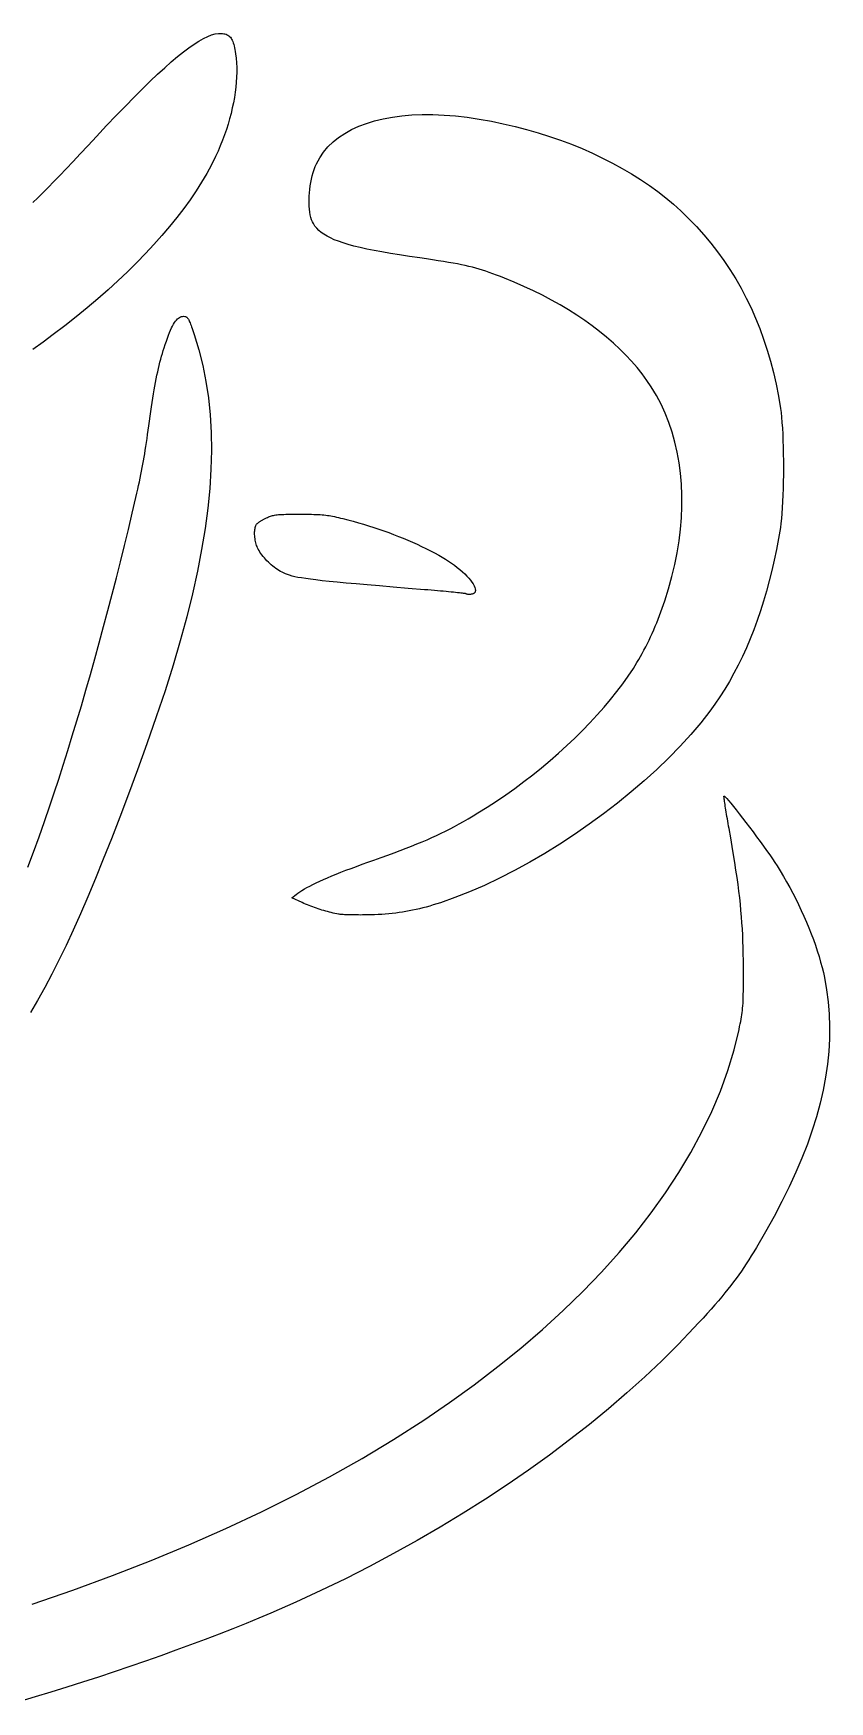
# Model space of a CAD drawing. Header units: metres. Extents: x -106 to 107, y -104 to 107.
# Drawn here: x 27.1 to 52.6, y -68.4 to -15.1 of the extents above; entities that cross this region are included whole.
import ezdxf

# ---------------------------------------------------------------- set-up
doc = ezdxf.new("R2010")
doc.units = ezdxf.units.M

msp = doc.modelspace()

# ---------------------------------------------------------------- linework, layer by layer
for p, q in [((32.1024, -15.5483), (32.2678, -15.4324)), ((32.2678, -15.4324), (32.4223, -15.3337)), ((32.4223, -15.3337), (32.5661, -15.252)), ((32.5661, -15.252), (32.6997, -15.1871)), ((32.6997, -15.1871), (32.8234, -15.1385)), ((32.8234, -15.1385), (32.9375, -15.1061)), ((32.9375, -15.1061), (33.0423, -15.0896)), ((33.0423, -15.0896), (33.1381, -15.0887)), ((33.1381, -15.0887), (33.179, -15.0928)), ((33.179, -15.0928), (33.2174, -15.0991)), ((33.2174, -15.0991), (33.2534, -15.1076)), ((33.2534, -15.1076), (33.2871, -15.1186)), ((33.2871, -15.1186), (33.3185, -15.1321)), ((33.3185, -15.1321), (33.3478, -15.1483)), ((33.3478, -15.1483), (33.3751, -15.1674)), ((33.3751, -15.1674), (33.4005, -15.1894)), ((33.4005, -15.1894), (33.4241, -15.2147)), ((33.4241, -15.2147), (33.4459, -15.2432)), ((33.4459, -15.2432), (33.4662, -15.2752)), ((33.4662, -15.2752), (33.485, -15.3108)), ((33.485, -15.3108), (33.5024, -15.3501)), ((33.5024, -15.3501), (33.5185, -15.3934)), ((33.5185, -15.3934), (33.5334, -15.4406)), ((33.5334, -15.4406), (33.5472, -15.4921)), ((31.5375, -16.0022), (31.7376, -15.8329)), ((31.7376, -15.8329), (31.9258, -15.6817)), ((31.9258, -15.6817), (32.1024, -15.5483)), ((33.5472, -15.4921), (33.56, -15.5479)), ((33.56, -15.5479), (33.572, -15.6082)), ((33.572, -15.6082), (33.5832, -15.6732)), ((33.5832, -15.6732), (33.5937, -15.7429)), ((33.5937, -15.7429), (33.6106, -15.8839)), ((33.6106, -15.8839), (33.622, -16.0289)), ((30.8623, -16.6211), (31.1002, -16.396)), ((31.1002, -16.396), (31.3251, -16.1898)), ((31.3251, -16.1898), (31.5375, -16.0022)), ((33.6238, -16.4864), (33.6139, -16.6452)), ((33.622, -16.0289), (33.628, -16.1779)), ((33.6286, -16.3305), (33.6238, -16.4864)), ((33.628, -16.1779), (33.6286, -16.3305)), ((30.3466, -17.129), (30.6113, -16.8653)), ((30.6113, -16.8653), (30.8623, -16.6211)), ((33.5783, -16.9708), (33.5529, -17.1369)), ((33.5986, -16.8068), (33.5783, -16.9708)), ((33.6139, -16.6452), (33.5986, -16.8068)), ((29.7754, -17.7157), (30.0681, -17.4124)), ((30.0681, -17.4124), (30.3466, -17.129)), ((33.4869, -17.4745), (33.4465, -17.6453)), ((33.5224, -17.3049), (33.4869, -17.4745)), ((33.5529, -17.1369), (33.5224, -17.3049)), ((29.1459, -18.3833), (29.4681, -18.0393)), ((29.4681, -18.0393), (29.7754, -17.7157)), ((33.3512, -17.9896), (33.2964, -18.1624)), ((33.4013, -17.8171), (33.3512, -17.9896)), ((33.4465, -17.6453), (33.4013, -17.8171)), ((37.2964, -18.1667), (37.5272, -18.0603)), ((37.5272, -18.0603), (37.7739, -17.9668)), ((37.7739, -17.9668), (38.0361, -17.8862)), ((38.0361, -17.8862), (38.3132, -17.8189)), ((38.3132, -17.8189), (38.6046, -17.7648)), ((38.6046, -17.7648), (38.9098, -17.7242)), ((38.9098, -17.7242), (39.2282, -17.6972)), ((39.2282, -17.6972), (39.5591, -17.6841)), ((39.5591, -17.6841), (39.9021, -17.6848)), ((39.9021, -17.6848), (40.2566, -17.6997)), ((40.2566, -17.6997), (40.6219, -17.7288)), ((40.6219, -17.7288), (40.9976, -17.7723)), ((40.9976, -17.7723), (41.3831, -17.8304)), ((41.3831, -17.8304), (41.7678, -17.8999)), ((41.7678, -17.8999), (42.1485, -17.9787)), ((42.1485, -17.9787), (42.5248, -18.0667)), ((42.5248, -18.0667), (42.8962, -18.1635)), ((28.8777, -18.6712), (29.1459, -18.3833)), ((33.1728, -18.5082), (33.104, -18.6806)), ((33.2369, -18.3354), (33.1728, -18.5082)), ((33.2964, -18.1624), (33.2369, -18.3354)), ((36.5452, -18.7175), (36.7061, -18.5613)), ((36.7061, -18.5613), (36.8853, -18.4174)), ((36.8853, -18.4174), (37.0823, -18.2858)), ((37.0823, -18.2858), (37.2964, -18.1667)), ((42.8962, -18.1635), (43.2623, -18.2691)), ((43.2623, -18.2691), (43.6227, -18.3832)), ((43.6227, -18.3832), (43.977, -18.5056)), ((43.977, -18.5056), (44.3247, -18.6362)), ((44.3247, -18.6362), (44.6655, -18.7747)), ((28.1776, -19.4158), (28.395, -19.186)), ((28.395, -19.186), (28.6279, -18.9383)), ((28.6279, -18.9383), (28.8777, -18.6712)), ((32.953, -19.0226), (32.8187, -19.2939)), ((33.0308, -18.8521), (32.953, -19.0226)), ((33.104, -18.6806), (33.0308, -18.8521)), ((36.178, -19.2579), (36.2805, -19.066)), ((36.2805, -19.066), (36.4031, -18.8858)), ((36.4031, -18.8858), (36.5452, -18.7175)), ((44.6655, -18.7747), (44.9987, -18.9209)), ((44.9987, -18.9209), (45.3242, -19.0747)), ((45.3242, -19.0747), (45.6413, -19.2359)), ((27.7833, -19.8273), (27.9742, -19.6291)), ((27.9742, -19.6291), (28.1776, -19.4158)), ((32.6698, -19.5682), (32.5066, -19.8452)), ((32.8187, -19.2939), (32.6698, -19.5682)), ((36.0184, -19.7485), (36.0435, -19.6429)), ((36.0435, -19.6429), (36.0721, -19.5402)), ((36.0721, -19.5402), (36.104, -19.4413)), ((36.104, -19.4413), (36.1393, -19.347)), ((36.1393, -19.347), (36.178, -19.2579)), ((45.6413, -19.2359), (45.9498, -19.4042)), ((45.9498, -19.4042), (46.2491, -19.5794)), ((46.2491, -19.5794), (46.5388, -19.7615)), ((27.2706, -20.3461), (27.433, -20.1843)), ((27.433, -20.1843), (27.6034, -20.0119)), ((27.6034, -20.0119), (27.7833, -19.8273)), ((32.3293, -20.1246), (32.1381, -20.4062)), ((32.5066, -19.8452), (32.3293, -20.1246)), ((35.9454, -20.2948), (35.9529, -20.1857)), ((35.9529, -20.1857), (35.9639, -20.0757)), ((35.9639, -20.0757), (35.9785, -19.9657)), ((35.9785, -19.9657), (35.9967, -19.8564)), ((35.9967, -19.8564), (36.0184, -19.7485)), ((46.5388, -19.7615), (46.8186, -19.9501)), ((46.8186, -19.9501), (47.0879, -20.1451)), ((47.0879, -20.1451), (47.3464, -20.3462)), ((27.1147, -20.4985), (27.2706, -20.3461)), ((31.9333, -20.6898), (31.715, -20.9751)), ((32.1381, -20.4062), (31.9333, -20.6898)), ((35.9416, -20.5075), (35.9417, -20.4023)), ((35.9453, -20.6096), (35.9416, -20.5075)), ((35.9417, -20.4023), (35.9454, -20.2948)), ((35.9528, -20.7077), (35.9453, -20.6096)), ((35.9641, -20.8012), (35.9528, -20.7077)), ((47.3464, -20.3462), (47.5936, -20.5534)), ((47.5936, -20.5534), (47.8291, -20.7664)), ((47.8291, -20.7664), (48.0837, -21.0138)), ((31.4836, -21.2617), (31.2392, -21.5496)), ((31.715, -20.9751), (31.4836, -21.2617)), ((35.9792, -20.8893), (35.9641, -20.8012)), ((35.9983, -20.9713), (35.9792, -20.8893)), ((36.0212, -21.0462), (35.9983, -20.9713)), ((36.0482, -21.1135), (36.0212, -21.0462)), ((36.0792, -21.1722), (36.0482, -21.1135)), ((36.1296, -21.2473), (36.0792, -21.1722)), ((36.1879, -21.3186), (36.1296, -21.2473)), ((36.2548, -21.3865), (36.1879, -21.3186)), ((48.0837, -21.0138), (48.3279, -21.2679)), ((48.3279, -21.2679), (48.5618, -21.5288)), ((30.9822, -21.8384), (30.7126, -22.1278)), ((31.2392, -21.5496), (30.9822, -21.8384)), ((36.3311, -21.4513), (36.2548, -21.3865)), ((36.4177, -21.5132), (36.3311, -21.4513)), ((36.5152, -21.5725), (36.4177, -21.5132)), ((36.6246, -21.6294), (36.5152, -21.5725)), ((36.7466, -21.6842), (36.6246, -21.6294)), ((36.8819, -21.7371), (36.7466, -21.6842)), ((37.0315, -21.7884), (36.8819, -21.7371)), ((37.196, -21.8383), (37.0315, -21.7884)), ((37.3764, -21.8871), (37.196, -21.8383)), ((48.5618, -21.5288), (48.7855, -21.7964)), ((48.7855, -21.7964), (48.999, -22.0709)), ((30.7126, -22.1278), (30.4309, -22.4176)), ((37.5733, -21.9351), (37.3764, -21.8871)), ((37.7876, -21.9825), (37.5733, -21.9351)), ((38.02, -22.0296), (37.7876, -21.9825)), ((38.2714, -22.0766), (38.02, -22.0296)), ((38.5426, -22.1238), (38.2714, -22.0766)), ((38.8343, -22.1714), (38.5426, -22.1238)), ((39.1474, -22.2197), (38.8343, -22.1714)), ((39.4826, -22.269), (39.1474, -22.2197)), ((39.6943, -22.2997), (39.4826, -22.269)), ((39.8904, -22.3287), (39.6943, -22.2997)), ((40.0722, -22.3565), (39.8904, -22.3287)), ((40.2409, -22.3832), (40.0722, -22.3565)), ((40.3978, -22.4091), (40.2409, -22.3832)), ((48.999, -22.0709), (49.2023, -22.3524)), ((49.2023, -22.3524), (49.3955, -22.6411)), ((30.1371, -22.7076), (29.8315, -22.9974)), ((30.4309, -22.4176), (30.1371, -22.7076)), ((40.5441, -22.4346), (40.3978, -22.4091)), ((40.6812, -22.46), (40.5441, -22.4346)), ((40.8101, -22.4856), (40.6812, -22.46)), ((40.9323, -22.5116), (40.8101, -22.4856)), ((41.0489, -22.5384), (40.9323, -22.5116)), ((41.1612, -22.5662), (41.0489, -22.5384)), ((41.2705, -22.5954), (41.1612, -22.5662)), ((41.378, -22.6262), (41.2705, -22.5954)), ((41.485, -22.659), (41.378, -22.6262)), ((41.5927, -22.6941), (41.485, -22.659)), ((41.7023, -22.7317), (41.5927, -22.6941)), ((41.8153, -22.7722), (41.7023, -22.7317)), ((41.9327, -22.8158), (41.8153, -22.7722)), ((42.0559, -22.8629), (41.9327, -22.8158)), ((42.1861, -22.9137), (42.0559, -22.8629)), ((42.5014, -23.0423), (42.1861, -22.9137)), ((49.3955, -22.6411), (49.5787, -22.9368)), ((29.5145, -23.2869), (29.1861, -23.5758)), ((29.8315, -22.9974), (29.5145, -23.2869)), ((42.8098, -23.1767), (42.5014, -23.0423)), ((43.1109, -23.3167), (42.8098, -23.1767)), ((43.4044, -23.4622), (43.1109, -23.3167)), ((43.6902, -23.6131), (43.4044, -23.4622)), ((49.5787, -22.9368), (49.7519, -23.2398)), ((49.7519, -23.2398), (49.9151, -23.5502)), ((28.8466, -23.8637), (28.4963, -24.1506)), ((29.1861, -23.5758), (28.8466, -23.8637)), ((43.968, -23.7691), (43.6902, -23.6131)), ((44.2375, -23.93), (43.968, -23.7691)), ((44.4986, -24.0956), (44.2375, -23.93)), ((49.9151, -23.5502), (50.0683, -23.868)), ((50.0683, -23.868), (50.2117, -24.1933)), ((28.1354, -24.436), (27.7642, -24.7198)), ((28.4963, -24.1506), (28.1354, -24.436)), ((31.5144, -24.5781), (31.5467, -24.5081)), ((31.5467, -24.5081), (31.5785, -24.4447)), ((31.5785, -24.4447), (31.61, -24.3876)), ((31.61, -24.3876), (31.6413, -24.3369)), ((31.6413, -24.3369), (31.6724, -24.2921)), ((31.6724, -24.2921), (31.7036, -24.2534)), ((31.7036, -24.2534), (31.7348, -24.2203)), ((31.7348, -24.2203), (31.7663, -24.1929)), ((31.7663, -24.1929), (31.798, -24.171)), ((31.798, -24.171), (31.8302, -24.1543)), ((31.8302, -24.1543), (31.8629, -24.1427)), ((31.8629, -24.1427), (31.8962, -24.1361)), ((31.8962, -24.1361), (31.9303, -24.1342)), ((31.9303, -24.1342), (31.9652, -24.1371)), ((31.9652, -24.1371), (31.9798, -24.1398)), ((31.9798, -24.1398), (31.9937, -24.1438)), ((31.9937, -24.1438), (32.007, -24.1493)), ((32.007, -24.1493), (32.0199, -24.1566)), ((32.0199, -24.1566), (32.0324, -24.166)), ((32.0324, -24.166), (32.0447, -24.1776)), ((32.0447, -24.1776), (32.057, -24.1918)), ((32.057, -24.1918), (32.0694, -24.2087)), ((32.0694, -24.2087), (32.0819, -24.2286)), ((32.0819, -24.2286), (32.0948, -24.2518)), ((32.0948, -24.2518), (32.1081, -24.2785)), ((32.1081, -24.2785), (32.122, -24.3089)), ((32.122, -24.3089), (32.1366, -24.3434)), ((32.1366, -24.3434), (32.152, -24.382)), ((32.152, -24.382), (32.1684, -24.4252)), ((32.1684, -24.4252), (32.1859, -24.4731)), ((32.1859, -24.4731), (32.2047, -24.526)), ((32.2047, -24.526), (32.2248, -24.5842)), ((44.7509, -24.2659), (44.4986, -24.0956)), ((44.9942, -24.4406), (44.7509, -24.2659)), ((45.2283, -24.6195), (44.9942, -24.4406)), ((50.2117, -24.1933), (50.3452, -24.5262)), ((50.3452, -24.5262), (50.469, -24.8668)), ((27.4448, -24.956), (27.1153, -25.1921)), ((27.7642, -24.7198), (27.4448, -24.956)), ((31.306, -25.1452), (31.3431, -25.0324)), ((31.3431, -25.0324), (31.379, -24.9271)), ((31.379, -24.9271), (31.414, -24.8292)), ((31.414, -24.8292), (31.4482, -24.7385)), ((31.4482, -24.7385), (31.4816, -24.6549)), ((31.4816, -24.6549), (31.5144, -24.5781)), ((32.2248, -24.5842), (32.2464, -24.6478)), ((32.2464, -24.6478), (32.2695, -24.7171)), ((32.2695, -24.7171), (32.4177, -25.2033)), ((45.453, -24.8025), (45.2283, -24.6195)), ((45.668, -24.9893), (45.453, -24.8025)), ((45.8731, -25.1799), (45.668, -24.9893)), ((50.469, -24.8668), (50.583, -25.2152)), ((31.1748, -25.6035), (31.1999, -25.5071)), ((31.1999, -25.5071), (31.2255, -25.4133)), ((31.2255, -25.4133), (31.2517, -25.3218)), ((31.2517, -25.3218), (31.2785, -25.2326)), ((31.2785, -25.2326), (31.306, -25.1452)), ((32.4177, -25.2033), (32.5427, -25.7028)), ((46.0679, -25.374), (45.8731, -25.1799)), ((46.2524, -25.5714), (46.0679, -25.374)), ((46.4262, -25.7719), (46.2524, -25.5714)), ((50.583, -25.2152), (50.6873, -25.5715)), ((50.6873, -25.5715), (50.7819, -25.9357)), ((31.034, -26.2456), (31.0565, -26.13)), ((31.0565, -26.13), (31.0794, -26.0181)), ((31.0794, -26.0181), (31.1026, -25.9096)), ((31.1026, -25.9096), (31.1262, -25.8045)), ((31.1262, -25.8045), (31.1503, -25.7025)), ((31.1503, -25.7025), (31.1748, -25.6035)), ((32.5427, -25.7028), (32.6446, -26.2164)), ((46.5891, -25.9755), (46.4262, -25.7719)), ((46.7408, -26.1818), (46.5891, -25.9755)), ((50.7819, -25.9357), (50.867, -26.308)), ((30.9464, -26.7488), (30.968, -26.6165)), ((30.968, -26.6165), (30.9898, -26.4886)), ((30.9898, -26.4886), (31.0117, -26.3651)), ((31.0117, -26.3651), (31.034, -26.2456)), ((32.6446, -26.2164), (32.7233, -26.7449)), ((46.8812, -26.3908), (46.7408, -26.1818)), ((47.0442, -26.6619), (46.8812, -26.3908)), ((47.1924, -26.943), (47.0442, -26.6619)), ((50.867, -26.308), (50.9424, -26.6885)), ((30.861, -27.3264), (30.8822, -27.1743)), ((30.8822, -27.1743), (30.9035, -27.0275)), ((30.9035, -27.0275), (30.9249, -26.8857)), ((30.9249, -26.8857), (30.9464, -26.7488)), ((32.7233, -26.7449), (32.7786, -27.2889)), ((47.3259, -27.2336), (47.1924, -26.943)), ((50.9424, -26.6885), (51.0084, -27.0771)), ((51.0084, -27.0771), (51.0267, -27.2108)), ((30.7999, -27.7771), (30.8195, -27.634)), ((30.8195, -27.634), (30.8396, -27.4838)), ((30.8396, -27.4838), (30.861, -27.3264)), ((32.7786, -27.2889), (32.8105, -27.8492)), ((47.4446, -27.5332), (47.3259, -27.2336)), ((47.5485, -27.8416), (47.4446, -27.5332)), ((51.0267, -27.2108), (51.0431, -27.3624)), ((51.0431, -27.3624), (51.0575, -27.5299)), ((51.0575, -27.5299), (51.07, -27.7113)), ((51.07, -27.7113), (51.0806, -27.9047)), ((30.7246, -28.2933), (30.7432, -28.1714)), ((30.7432, -28.1714), (30.7618, -28.0451)), ((30.7618, -28.0451), (30.7807, -27.9139)), ((30.7807, -27.9139), (30.7999, -27.7771)), ((32.8105, -27.8492), (32.8189, -28.4265)), ((47.6376, -28.1583), (47.5485, -27.8416)), ((47.7118, -28.4829), (47.6376, -28.1583)), ((51.0806, -27.9047), (51.0891, -28.1081)), ((51.0891, -28.1081), (51.0958, -28.3194)), ((30.6286, -28.8619), (30.6486, -28.7514)), ((30.6486, -28.7514), (30.6681, -28.64)), ((30.6681, -28.64), (30.6871, -28.527)), ((30.6871, -28.527), (30.7059, -28.4116)), ((30.7059, -28.4116), (30.7246, -28.2933)), ((32.8189, -28.4265), (32.8038, -29.0214)), ((47.7711, -28.815), (47.7118, -28.4829)), ((51.0958, -28.3194), (51.1004, -28.5367)), ((51.1004, -28.5367), (51.1032, -28.7581)), ((51.1032, -28.7581), (51.104, -28.9814)), ((30.5166, -29.4236), (30.541, -29.3078)), ((30.541, -29.3078), (30.5643, -29.1944)), ((30.5643, -29.1944), (30.5865, -29.0827)), ((30.5865, -29.0827), (30.6079, -28.9722)), ((30.6079, -28.9722), (30.6286, -28.8619)), ((32.8038, -29.0214), (32.765, -29.6348)), ((47.8155, -29.1541), (47.7711, -28.815)), ((47.845, -29.4999), (47.8155, -29.1541)), ((51.1028, -29.2048), (51.0997, -29.4263)), ((51.104, -28.9814), (51.1028, -29.2048)), ((30.4055, -29.9241), (30.4355, -29.7921)), ((30.4355, -29.7921), (30.464, -29.6651)), ((30.464, -29.6651), (30.491, -29.5424)), ((30.491, -29.5424), (30.5166, -29.4236)), ((32.765, -29.6348), (32.7025, -30.2674)), ((47.8596, -29.852), (47.845, -29.4999)), ((47.8591, -30.2099), (47.8596, -29.852)), ((51.0877, -29.8555), (51.0788, -30.0592)), ((51.0947, -29.6439), (51.0877, -29.8555)), ((51.0997, -29.4263), (51.0947, -29.6439)), ((30.2876, -30.433), (30.4055, -29.9241)), ((32.7025, -30.2674), (32.6161, -30.9198)), ((47.8437, -30.5732), (47.8591, -30.2099)), ((51.0679, -30.2531), (51.0552, -30.4351)), ((51.0788, -30.0592), (51.0679, -30.2531)), ((30.166, -30.9459), (30.2876, -30.433)), ((32.6161, -30.9198), (32.5058, -31.5928)), ((34.2074, -30.9512), (34.2128, -30.9153)), ((34.2128, -30.9153), (34.2199, -30.8818)), ((34.2199, -30.8818), (34.2286, -30.8509)), ((34.2286, -30.8509), (34.239, -30.8231)), ((34.239, -30.8231), (34.251, -30.7985)), ((34.251, -30.7985), (34.2647, -30.7775)), ((34.2647, -30.7775), (34.271, -30.77)), ((34.271, -30.77), (34.2787, -30.7619)), ((34.2787, -30.7619), (34.2879, -30.7533)), ((34.2879, -30.7533), (34.2984, -30.7441)), ((34.2984, -30.7441), (34.3102, -30.7346)), ((34.3102, -30.7346), (34.3231, -30.7247)), ((34.3231, -30.7247), (34.3371, -30.7145)), ((34.3371, -30.7145), (34.3522, -30.7039)), ((34.3522, -30.7039), (34.3681, -30.6932)), ((34.3681, -30.6932), (34.3849, -30.6823)), ((34.3849, -30.6823), (34.4025, -30.6713)), ((34.4025, -30.6713), (34.4207, -30.6603)), ((34.4207, -30.6603), (34.4395, -30.6492)), ((34.4395, -30.6492), (34.4589, -30.6382)), ((34.4589, -30.6382), (34.4786, -30.6273)), ((34.4786, -30.6273), (34.4987, -30.6165)), ((34.4987, -30.6165), (34.5191, -30.6059)), ((34.5191, -30.6059), (34.5396, -30.5956)), ((34.5396, -30.5956), (34.5602, -30.5856)), ((34.5602, -30.5856), (34.5809, -30.576)), ((34.5809, -30.576), (34.6139, -30.5612)), ((34.6139, -30.5612), (34.6457, -30.5477)), ((34.6457, -30.5477), (34.6767, -30.5355)), ((34.6767, -30.5355), (34.7076, -30.5244)), ((34.7076, -30.5244), (34.7389, -30.5145)), ((34.7389, -30.5145), (34.7712, -30.5057)), ((34.7712, -30.5057), (34.8051, -30.4979)), ((34.8051, -30.4979), (34.8411, -30.4911)), ((34.8411, -30.4911), (34.8797, -30.4851)), ((34.8797, -30.4851), (34.9217, -30.48)), ((34.9217, -30.48), (34.9674, -30.4756)), ((34.9674, -30.4756), (35.0175, -30.472)), ((35.0175, -30.472), (35.0726, -30.469)), ((35.0726, -30.469), (35.1332, -30.4666)), ((35.1332, -30.4666), (35.1998, -30.4647)), ((35.1998, -30.4647), (35.2731, -30.4633)), ((35.2731, -30.4633), (35.3537, -30.4623)), ((35.3537, -30.4623), (35.442, -30.4616)), ((35.442, -30.4616), (35.5387, -30.4612)), ((35.5387, -30.4612), (35.6442, -30.4611)), ((35.6442, -30.4611), (35.7479, -30.4611)), ((35.7479, -30.4611), (35.8439, -30.4615)), ((35.8439, -30.4615), (35.9329, -30.4623)), ((35.9329, -30.4623), (36.0155, -30.4635)), ((36.0155, -30.4635), (36.0924, -30.4653)), ((36.0924, -30.4653), (36.1642, -30.4676)), ((36.1642, -30.4676), (36.2317, -30.4706)), ((36.2317, -30.4706), (36.2955, -30.4743)), ((36.2955, -30.4743), (36.3563, -30.4788)), ((36.3563, -30.4788), (36.4148, -30.4842)), ((36.4148, -30.4842), (36.4715, -30.4905)), ((36.4715, -30.4905), (36.5272, -30.4978)), ((36.5272, -30.4978), (36.5826, -30.5061)), ((36.5826, -30.5061), (36.6383, -30.5156)), ((36.6383, -30.5156), (36.695, -30.5263)), ((36.695, -30.5263), (36.7534, -30.5383)), ((36.7534, -30.5383), (36.8141, -30.5515)), ((36.8141, -30.5515), (36.8778, -30.5663)), ((36.8778, -30.5663), (36.9452, -30.5824)), ((36.9452, -30.5824), (37.0169, -30.6001)), ((37.0169, -30.6001), (37.1846, -30.643)), ((37.1846, -30.643), (37.3514, -30.6878)), ((37.3514, -30.6878), (37.5172, -30.7345)), ((37.5172, -30.7345), (37.6819, -30.7829)), ((37.6819, -30.7829), (37.8454, -30.833)), ((37.8454, -30.833), (38.0075, -30.8849)), ((38.0075, -30.8849), (38.1683, -30.9385)), ((47.8132, -30.9416), (47.8437, -30.5732)), ((51.0052, -30.8901), (50.9468, -31.2422)), ((51.0238, -30.7556), (51.0052, -30.8901)), ((51.0405, -30.6033), (51.0238, -30.7556)), ((51.0552, -30.4351), (51.0405, -30.6033)), ((29.9129, -31.98), (30.041, -31.4619)), ((30.041, -31.4619), (30.166, -30.9459)), ((34.2006, -31.0701), (34.2012, -31.0288)), ((34.2015, -31.1125), (34.2006, -31.0701)), ((34.2012, -31.0288), (34.2035, -30.9891)), ((34.2039, -31.1558), (34.2015, -31.1125)), ((34.2035, -30.9891), (34.2074, -30.9512)), ((34.208, -31.1996), (34.2039, -31.1558)), ((34.2135, -31.2438), (34.208, -31.1996)), ((34.2206, -31.288), (34.2135, -31.2438)), ((34.2292, -31.3318), (34.2206, -31.288)), ((34.2394, -31.3751), (34.2292, -31.3318)), ((34.251, -31.4175), (34.2394, -31.3751)), ((34.2641, -31.4586), (34.251, -31.4175)), ((34.2786, -31.4983), (34.2641, -31.4586)), ((38.1683, -30.9385), (38.3277, -30.9938)), ((38.3277, -30.9938), (38.4854, -31.0506)), ((38.4854, -31.0506), (38.6414, -31.109)), ((38.6414, -31.109), (38.7957, -31.169)), ((38.7957, -31.169), (38.948, -31.2304)), ((38.948, -31.2304), (39.0984, -31.2933)), ((39.0984, -31.2933), (39.2468, -31.3577)), ((39.2468, -31.3577), (39.3929, -31.4234)), ((39.3929, -31.4234), (39.5368, -31.4905)), ((47.707, -31.6918), (47.7676, -31.3146)), ((47.7676, -31.3146), (47.8132, -30.9416)), ((50.9468, -31.2422), (50.8823, -31.589)), ((29.7819, -32.4993), (29.9129, -31.98)), ((32.5058, -31.5928), (32.3716, -32.2871)), ((34.2946, -31.5362), (34.2786, -31.4983)), ((34.3163, -31.5805), (34.2946, -31.5362)), ((34.3414, -31.6256), (34.3163, -31.5805)), ((34.3698, -31.6715), (34.3414, -31.6256)), ((34.4012, -31.7178), (34.3698, -31.6715)), ((34.4354, -31.7644), (34.4012, -31.7178)), ((34.4722, -31.811), (34.4354, -31.7644)), ((34.5112, -31.8573), (34.4722, -31.811)), ((34.5524, -31.9033), (34.5112, -31.8573)), ((34.5954, -31.9486), (34.5524, -31.9033)), ((34.64, -31.9931), (34.5954, -31.9486)), ((34.6861, -32.0364), (34.64, -31.9931)), ((39.5368, -31.4905), (39.6784, -31.5589)), ((39.6784, -31.5589), (39.8174, -31.6286)), ((39.8174, -31.6286), (39.954, -31.6995)), ((39.954, -31.6995), (40.0878, -31.7716)), ((40.0878, -31.7716), (40.1943, -31.8321)), ((40.1943, -31.8321), (40.2981, -31.8951)), ((40.2981, -31.8951), (40.3988, -31.9602)), ((40.3988, -31.9602), (40.496, -32.027)), ((47.6312, -32.0729), (47.707, -31.6918)), ((50.8119, -31.9303), (50.7356, -32.266)), ((50.8823, -31.589), (50.8119, -31.9303)), ((29.6483, -33.0189), (29.7819, -32.4993)), ((32.3716, -32.2871), (32.2133, -33.0034)), ((34.7333, -32.0784), (34.6861, -32.0364)), ((34.7815, -32.1189), (34.7333, -32.0784)), ((34.8304, -32.1576), (34.7815, -32.1189)), ((34.8798, -32.1944), (34.8304, -32.1576)), ((34.9294, -32.2289), (34.8798, -32.1944)), ((34.979, -32.261), (34.9294, -32.2289)), ((35.0285, -32.2904), (34.979, -32.261)), ((35.0775, -32.317), (35.0285, -32.2904)), ((35.1258, -32.3405), (35.0775, -32.317)), ((35.1863, -32.3668), (35.1258, -32.3405)), ((35.25, -32.3914), (35.1863, -32.3668)), ((35.3193, -32.4147), (35.25, -32.3914)), ((35.3967, -32.437), (35.3193, -32.4147)), ((35.4843, -32.4584), (35.3967, -32.437)), ((35.5845, -32.4794), (35.4843, -32.4584)), ((35.6998, -32.5001), (35.5845, -32.4794)), ((35.8325, -32.5208), (35.6998, -32.5001)), ((35.9848, -32.5419), (35.8325, -32.5208)), ((40.496, -32.027), (40.5893, -32.095)), ((40.5893, -32.095), (40.6782, -32.1638)), ((40.6782, -32.1638), (40.7624, -32.233)), ((40.7624, -32.233), (40.8414, -32.3021)), ((40.8414, -32.3021), (40.9149, -32.3707)), ((40.9149, -32.3707), (40.9824, -32.4384)), ((40.9824, -32.4384), (41.0435, -32.5049)), ((41.0435, -32.5049), (41.0978, -32.5695)), ((47.4343, -32.8447), (47.5403, -32.4573)), ((47.5403, -32.4573), (47.6312, -32.0729)), ((50.7356, -32.266), (50.6534, -32.5958)), ((29.5124, -33.5378), (29.6483, -33.0189)), ((32.2133, -33.0034), (32.0308, -33.7425)), ((36.1593, -32.5636), (35.9848, -32.5419)), ((36.3581, -32.5862), (36.1593, -32.5636)), ((36.5837, -32.6099), (36.3581, -32.5862)), ((36.8384, -32.6351), (36.5837, -32.6099)), ((37.1246, -32.662), (36.8384, -32.6351)), ((37.4446, -32.6909), (37.1246, -32.662)), ((37.8008, -32.722), (37.4446, -32.6909)), ((38.1955, -32.7557), (37.8008, -32.722)), ((38.631, -32.7923), (38.1955, -32.7557)), ((39.1098, -32.832), (38.631, -32.7923)), ((39.6342, -32.875), (39.1098, -32.832)), ((39.7401, -32.8838), (39.6342, -32.875)), ((39.8438, -32.8925), (39.7401, -32.8838)), ((39.9451, -32.9011), (39.8438, -32.8925)), ((40.0436, -32.9096), (39.9451, -32.9011)), ((40.1389, -32.9179), (40.0436, -32.9096)), ((40.2307, -32.9261), (40.1389, -32.9179)), ((40.3185, -32.9341), (40.2307, -32.9261)), ((40.4022, -32.9418), (40.3185, -32.9341)), ((40.4813, -32.9492), (40.4022, -32.9418)), ((40.5556, -32.9564), (40.4813, -32.9492)), ((40.6245, -32.9632), (40.5556, -32.9564)), ((40.6879, -32.9696), (40.6245, -32.9632)), ((40.7453, -32.9756), (40.6879, -32.9696)), ((40.7964, -32.9812), (40.7453, -32.9756)), ((40.8409, -32.9862), (40.7964, -32.9812)), ((40.8784, -32.9908), (40.8409, -32.9862)), ((40.9086, -32.9948), (40.8784, -32.9908)), ((40.9311, -32.9982), (40.9086, -32.9948)), ((40.9456, -33.001), (40.9311, -32.9982)), ((40.9517, -33.0032), (40.9456, -33.001)), ((40.9518, -33.0031), (40.9517, -33.0032)), ((40.9596, -33.0092), (40.9518, -33.0031)), ((40.9696, -33.0144), (40.9596, -33.0092)), ((40.9816, -33.0186), (40.9696, -33.0144)), ((40.9954, -33.0218), (40.9816, -33.0186)), ((41.0106, -33.0242), (40.9954, -33.0218)), ((41.027, -33.0257), (41.0106, -33.0242)), ((41.0443, -33.0263), (41.027, -33.0257)), ((41.0623, -33.0262), (41.0443, -33.0263)), ((41.0808, -33.0253), (41.0623, -33.0262)), ((41.0994, -33.0236), (41.0808, -33.0253)), ((41.0978, -32.5695), (41.1449, -32.6319)), ((41.118, -33.0212), (41.0994, -33.0236)), ((41.1362, -33.0181), (41.118, -33.0212)), ((41.1537, -33.0143), (41.1362, -33.0181)), ((41.1449, -32.6319), (41.1844, -32.6917)), ((41.1705, -33.0099), (41.1537, -33.0143)), ((41.1861, -33.0049), (41.1705, -33.0099)), ((41.1844, -32.6917), (41.2158, -32.7485)), ((41.2003, -32.9993), (41.1861, -33.0049)), ((41.2129, -32.9931), (41.2003, -32.9993)), ((41.2236, -32.9864), (41.2129, -32.9931)), ((41.2158, -32.7485), (41.2388, -32.8018)), ((41.2322, -32.9792), (41.2236, -32.9864)), ((41.2384, -32.9716), (41.2322, -32.9792)), ((41.2532, -32.9365), (41.2384, -32.9716)), ((41.2388, -32.8018), (41.253, -32.8512)), ((41.253, -32.8512), (41.2579, -32.8962)), ((41.2579, -32.8962), (41.2532, -32.9365)), ((47.313, -33.2347), (47.4343, -32.8447)), ((50.5654, -32.9198), (50.4716, -33.2378)), ((50.6534, -32.5958), (50.5654, -32.9198)), ((29.3744, -34.055), (29.5124, -33.5378)), ((47.1469, -33.7008), (47.1906, -33.5848)), ((47.1906, -33.5848), (47.2329, -33.4684)), ((47.2329, -33.4684), (47.2737, -33.3516)), ((47.2737, -33.3516), (47.313, -33.2347)), ((50.3722, -33.5495), (50.2671, -33.855)), ((50.4716, -33.2378), (50.3722, -33.5495)), ((29.2346, -34.5696), (29.3744, -34.055)), ((32.0308, -33.7425), (31.824, -34.505)), ((46.9594, -34.1578), (47.0081, -34.0449)), ((47.0081, -34.0449), (47.0556, -33.931)), ((47.0556, -33.931), (47.1019, -33.8163)), ((47.1019, -33.8163), (47.1469, -33.7008)), ((50.2671, -33.855), (50.1564, -34.1541)), ((29.0933, -35.0807), (29.2346, -34.5696)), ((31.824, -34.505), (31.593, -35.2918)), ((46.7011, -34.7033), (46.7545, -34.5972)), ((46.7545, -34.5972), (46.8072, -34.4894)), ((46.8072, -34.4894), (46.8589, -34.3802)), ((46.8589, -34.3802), (46.9097, -34.2696)), ((46.9097, -34.2696), (46.9594, -34.1578)), ((50.0401, -34.4466), (49.9184, -34.7324)), ((50.1564, -34.1541), (50.0401, -34.4466)), ((28.9506, -35.5872), (29.0933, -35.0807)), ((46.4232, -35.2048), (46.4799, -35.1088)), ((46.4799, -35.1088), (46.5362, -35.0105)), ((46.5362, -35.0105), (46.5918, -34.9101)), ((46.5918, -34.9101), (46.6468, -34.8076)), ((46.6468, -34.8076), (46.7011, -34.7033)), ((49.7911, -35.0114), (49.6585, -35.2834)), ((49.9184, -34.7324), (49.7911, -35.0114)), ((28.807, -36.0883), (28.9506, -35.5872)), ((31.593, -35.2918), (31.3375, -36.1034)), ((45.9677, -35.8821), (46.1442, -35.6348)), ((46.1442, -35.6348), (46.3082, -35.3894)), ((46.3082, -35.3894), (46.3659, -35.2984)), ((46.3659, -35.2984), (46.4232, -35.2048)), ((49.5206, -35.5483), (49.3773, -35.806)), ((49.6585, -35.2834), (49.5206, -35.5483)), ((28.6626, -36.583), (28.807, -36.0883)), ((31.3375, -36.1034), (31.0576, -36.9407)), ((45.5797, -36.38), (45.7794, -36.1307)), ((45.7794, -36.1307), (45.9677, -35.8821)), ((49.2288, -36.0564), (49.0751, -36.2993)), ((49.3773, -35.806), (49.2288, -36.0564)), ((28.5177, -37.0704), (28.6626, -36.583)), ((45.1487, -36.8786), (45.3692, -36.6295)), ((45.3692, -36.6295), (45.5797, -36.38)), ((48.7523, -36.7621), (48.463, -37.1331)), ((48.9162, -36.5345), (48.7523, -36.7621)), ((49.0751, -36.2993), (48.9162, -36.5345)), ((28.3726, -37.5495), (28.5177, -37.0704)), ((31.0576, -36.9407), (30.7531, -37.8043)), ((44.6799, -37.3734), (44.9187, -37.1267)), ((44.9187, -37.1267), (45.1487, -36.8786)), ((48.463, -37.1331), (48.1471, -37.5056)), ((28.2275, -38.0193), (28.3726, -37.5495)), ((30.7531, -37.8043), (30.4525, -38.6306)), ((43.9159, -38.0987), (44.1779, -37.8599)), ((44.1779, -37.8599), (44.4327, -37.618)), ((44.4327, -37.618), (44.6799, -37.3734)), ((48.1471, -37.5056), (47.8066, -37.8782)), ((28.0828, -38.4789), (28.2275, -38.0193)), ((43.3732, -38.5644), (43.6475, -38.3337)), ((43.6475, -38.3337), (43.9159, -38.0987)), ((47.4434, -38.2495), (47.0595, -38.6182)), ((47.8066, -37.8782), (47.4434, -38.2495)), ((27.7953, -39.3637), (27.9386, -38.9274)), ((27.9386, -38.9274), (28.0828, -38.4789)), ((30.4525, -38.6306), (30.1644, -39.41)), ((42.8094, -39.0107), (43.0936, -38.7903)), ((43.0936, -38.7903), (43.3732, -38.5644)), ((47.0595, -38.6182), (46.6568, -38.9827)), ((27.653, -39.787), (27.7953, -39.3637)), ((30.1644, -39.41), (29.8878, -40.1451)), ((41.9346, -39.6338), (42.2293, -39.433)), ((42.2293, -39.433), (42.5211, -39.2251)), ((42.5211, -39.2251), (42.8094, -39.0107)), ((46.2373, -39.3419), (45.8029, -39.6941)), ((46.6568, -38.9827), (46.2373, -39.3419)), ((27.4829, -40.2809), (27.653, -39.787)), ((41.3392, -40.0118), (41.6377, -39.8269)), ((41.6377, -39.8269), (41.9346, -39.6338)), ((45.8029, -39.6941), (45.3556, -40.0382)), ((49.2038, -39.4799), (49.2044, -39.4731)), ((49.2044, -39.4931), (49.2038, -39.4799)), ((49.2044, -39.4731), (49.217, -39.475)), ((49.2061, -39.5125), (49.2044, -39.4931)), ((49.2089, -39.5377), (49.2061, -39.5125)), ((49.2128, -39.5685), (49.2089, -39.5377)), ((49.2176, -39.6045), (49.2128, -39.5685)), ((49.217, -39.475), (49.2466, -39.5008)), ((49.2234, -39.6456), (49.2176, -39.6045)), ((49.2301, -39.6914), (49.2234, -39.6456)), ((49.2377, -39.7417), (49.2301, -39.6914)), ((49.2462, -39.7962), (49.2377, -39.7417)), ((49.2554, -39.8546), (49.2462, -39.7962)), ((49.2466, -39.5008), (49.2916, -39.5484)), ((49.2654, -39.9166), (49.2554, -39.8546)), ((49.276, -39.9821), (49.2654, -39.9166)), ((49.2873, -40.0507), (49.276, -39.9821)), ((49.2916, -39.5484), (49.3505, -39.6158)), ((49.3505, -39.6158), (49.4216, -39.7008)), ((49.4216, -39.7008), (49.5035, -39.8015)), ((49.5035, -39.8015), (49.5946, -39.9158)), ((49.5946, -39.9158), (49.6932, -40.0416)), ((27.3092, -40.7727), (27.4829, -40.2809)), ((29.8878, -40.1451), (29.6214, -40.8383)), ((40.3047, -40.5894), (40.4482, -40.516)), ((40.4482, -40.516), (40.5916, -40.4403)), ((40.5916, -40.4403), (40.7358, -40.3618)), ((40.7358, -40.3618), (40.8817, -40.2801)), ((40.8817, -40.2801), (41.0303, -40.1948)), ((41.0303, -40.1948), (41.1825, -40.1055)), ((41.1825, -40.1055), (41.3392, -40.0118)), ((44.8974, -40.3726), (44.4302, -40.6959)), ((45.3556, -40.0382), (44.8974, -40.3726)), ((49.2993, -40.1221), (49.2873, -40.0507)), ((49.3118, -40.196), (49.2993, -40.1221)), ((49.3249, -40.2723), (49.3118, -40.196)), ((49.3384, -40.3506), (49.3249, -40.2723)), ((49.3524, -40.4306), (49.3384, -40.3506)), ((49.3668, -40.5121), (49.3524, -40.4306)), ((49.4182, -40.8043), (49.3668, -40.5121)), ((49.6932, -40.0416), (49.7979, -40.1768)), ((49.7979, -40.1768), (49.9071, -40.3195)), ((49.9071, -40.3195), (50.0191, -40.4675)), ((50.0191, -40.4675), (50.1325, -40.6188)), ((27.1324, -41.261), (27.3092, -40.7727)), ((29.6214, -40.8383), (29.3641, -41.4921)), ((39.2204, -41.0719), (39.3904, -41.0033)), ((39.3904, -41.0033), (39.5537, -40.9354)), ((39.5537, -40.9354), (39.7115, -40.8676)), ((39.7115, -40.8676), (39.8645, -40.7995)), ((39.8645, -40.7995), (40.0138, -40.7307)), ((40.0138, -40.7307), (40.1603, -40.6608)), ((40.1603, -40.6608), (40.3047, -40.5894)), ((43.9559, -41.0069), (43.4766, -41.3041)), ((44.4302, -40.6959), (43.9559, -41.0069)), ((49.4658, -41.0823), (49.4182, -40.8043)), ((50.1325, -40.6188), (50.2457, -40.7714)), ((50.2457, -40.7714), (50.357, -40.9231)), ((50.357, -40.9231), (50.465, -41.0719)), ((26.9531, -41.7444), (27.1324, -41.261)), ((29.3641, -41.4921), (29.1147, -42.1088)), ((37.6333, -41.6531), (37.8193, -41.5862)), ((37.8193, -41.5862), (38.0124, -41.5179)), ((38.0124, -41.5179), (38.2408, -41.4373)), ((38.2408, -41.4373), (38.4571, -41.3598)), ((38.4571, -41.3598), (38.6624, -41.2849)), ((38.6624, -41.2849), (38.8574, -41.2122)), ((38.8574, -41.2122), (39.0431, -41.1413)), ((39.0431, -41.1413), (39.2204, -41.0719)), ((42.9942, -41.5861), (42.5105, -41.8515)), ((43.4766, -41.3041), (42.9942, -41.5861)), ((49.5099, -41.3472), (49.4658, -41.0823)), ((49.5505, -41.6), (49.5099, -41.3472)), ((49.5877, -41.8421), (49.5505, -41.6)), ((50.465, -41.0719), (50.5681, -41.2158)), ((50.5681, -41.2158), (50.6646, -41.3527)), ((50.6646, -41.3527), (50.7531, -41.4805)), ((50.7531, -41.4805), (50.832, -41.5972)), ((50.832, -41.5972), (50.8996, -41.7007)), ((29.1147, -42.1088), (28.872, -42.691)), ((36.4039, -42.1389), (36.5321, -42.0831)), ((36.5321, -42.0831), (36.6677, -42.0259)), ((36.6677, -42.0259), (36.8106, -41.9673)), ((36.8106, -41.9673), (36.9607, -41.9072)), ((36.9607, -41.9072), (37.1181, -41.8457)), ((37.1181, -41.8457), (37.2827, -41.7829)), ((37.2827, -41.7829), (37.4544, -41.7187)), ((37.4544, -41.7187), (37.6333, -41.6531)), ((42.0277, -42.0989), (41.5476, -42.327)), ((42.5105, -41.8515), (42.0277, -42.0989)), ((49.6217, -42.0744), (49.5877, -41.8421)), ((49.6526, -42.2982), (49.6217, -42.0744)), ((50.8996, -41.7007), (51.004, -41.8675)), ((51.004, -41.8675), (51.1066, -42.0385)), ((51.1066, -42.0385), (51.2072, -42.2134)), ((35.39, -42.7287), (35.5314, -42.6146)), ((35.5314, -42.6146), (35.5846, -42.574)), ((35.5846, -42.574), (35.6455, -42.5318)), ((35.6455, -42.5318), (35.714, -42.488)), ((35.714, -42.488), (35.7901, -42.4427)), ((35.7901, -42.4427), (35.8737, -42.3958)), ((35.8737, -42.3958), (35.9648, -42.3474)), ((35.9648, -42.3474), (36.0634, -42.2975)), ((36.0634, -42.2975), (36.1695, -42.2461)), ((36.1695, -42.2461), (36.283, -42.1933)), ((36.283, -42.1933), (36.4039, -42.1389)), ((41.0722, -42.5343), (40.6035, -42.7195)), ((41.5476, -42.327), (41.0722, -42.5343)), ((49.6805, -42.5145), (49.6526, -42.2982)), ((49.7056, -42.7246), (49.6805, -42.5145)), ((51.2072, -42.2134), (51.3058, -42.3915)), ((51.3058, -42.3915), (51.4019, -42.5724)), ((51.4019, -42.5724), (51.4955, -42.7557)), ((28.872, -42.691), (28.635, -43.241)), ((35.7213, -42.8799), (35.39, -42.7287)), ((35.7755, -42.9041), (35.7213, -42.8799)), ((35.8305, -42.9279), (35.7755, -42.9041)), ((35.8864, -42.9512), (35.8305, -42.9279)), ((35.943, -42.974), (35.8864, -42.9512)), ((36.0003, -42.9962), (35.943, -42.974)), ((36.0582, -43.0179), (36.0003, -42.9962)), ((36.1165, -43.039), (36.0582, -43.0179)), ((36.1753, -43.0594), (36.1165, -43.039)), ((36.2344, -43.0792), (36.1753, -43.0594)), ((36.2937, -43.0983), (36.2344, -43.0792)), ((36.3531, -43.1168), (36.2937, -43.0983)), ((36.4127, -43.1344), (36.3531, -43.1168)), ((36.4722, -43.1514), (36.4127, -43.1344)), ((36.5316, -43.1675), (36.4722, -43.1514)), ((36.5908, -43.1828), (36.5316, -43.1675)), ((36.6498, -43.1973), (36.5908, -43.1828)), ((36.7084, -43.211), (36.6498, -43.1973)), ((38.8195, -43.1987), (38.7104, -43.2132)), ((38.9278, -43.1826), (38.8195, -43.1987)), ((39.0357, -43.1648), (38.9278, -43.1826)), ((39.1434, -43.1451), (39.0357, -43.1648)), ((39.2511, -43.1237), (39.1434, -43.1451)), ((39.3591, -43.1004), (39.2511, -43.1237)), ((39.4676, -43.0751), (39.3591, -43.1004)), ((39.5768, -43.0479), (39.4676, -43.0751)), ((39.6871, -43.0187), (39.5768, -43.0479)), ((39.7987, -42.9875), (39.6871, -43.0187)), ((39.9117, -42.9542), (39.7987, -42.9875)), ((40.0265, -42.9188), (39.9117, -42.9542)), ((40.1434, -42.8812), (40.0265, -42.9188)), ((40.6035, -42.7195), (40.1434, -42.8812)), ((49.7278, -42.9296), (49.7056, -42.7246)), ((49.7475, -43.1305), (49.7278, -42.9296)), ((49.7646, -43.3286), (49.7475, -43.1305)), ((51.4955, -42.7557), (51.5863, -42.9407)), ((51.5863, -42.9407), (51.6742, -43.127)), ((51.6742, -43.127), (51.7587, -43.314)), ((28.635, -43.241), (28.4023, -43.7613)), ((36.7665, -43.2237), (36.7084, -43.211)), ((36.8242, -43.2355), (36.7665, -43.2237)), ((36.881, -43.2464), (36.8242, -43.2355)), ((36.903, -43.2498), (36.881, -43.2464)), ((36.9297, -43.2531), (36.903, -43.2498)), ((36.9609, -43.2562), (36.9297, -43.2531)), ((36.9962, -43.259), (36.9609, -43.2562)), ((37.0354, -43.2616), (36.9962, -43.259)), ((37.0782, -43.264), (37.0354, -43.2616)), ((37.1243, -43.2662), (37.0782, -43.264)), ((37.1735, -43.2681), (37.1243, -43.2662)), ((37.2256, -43.2698), (37.1735, -43.2681)), ((37.2802, -43.2712), (37.2256, -43.2698)), ((37.337, -43.2724), (37.2802, -43.2712)), ((37.3958, -43.2733), (37.337, -43.2724)), ((37.4564, -43.2739), (37.3958, -43.2733)), ((37.5185, -43.2743), (37.4564, -43.2739)), ((37.5817, -43.2744), (37.5185, -43.2743)), ((37.6459, -43.2741), (37.5817, -43.2744)), ((37.7107, -43.2736), (37.6459, -43.2741)), ((37.7759, -43.2728), (37.7107, -43.2736)), ((37.8412, -43.2716), (37.7759, -43.2728)), ((37.9064, -43.2702), (37.8412, -43.2716)), ((38.0273, -43.2664), (37.9064, -43.2702)), ((38.1458, -43.2613), (38.0273, -43.2664)), ((38.2622, -43.2547), (38.1458, -43.2613)), ((38.3765, -43.2467), (38.2622, -43.2547)), ((38.4892, -43.2371), (38.3765, -43.2467)), ((38.6004, -43.2259), (38.4892, -43.2371)), ((38.7104, -43.2132), (38.6004, -43.2259)), ((49.7793, -43.5249), (49.7646, -43.3286)), ((49.7917, -43.7207), (49.7793, -43.5249)), ((49.802, -43.9171), (49.7917, -43.7207)), ((51.7587, -43.314), (51.8399, -43.5013)), ((51.8399, -43.5013), (51.9174, -43.6884)), ((51.9174, -43.6884), (51.991, -43.8748)), ((28.173, -44.2543), (27.9458, -44.7226)), ((28.4023, -43.7613), (28.173, -44.2543)), ((49.8102, -44.1152), (49.802, -43.9171)), ((49.8165, -44.3161), (49.8102, -44.1152)), ((51.991, -43.8748), (52.0606, -44.0598)), ((52.0606, -44.0598), (52.1259, -44.2431)), ((52.1259, -44.2431), (52.1867, -44.4242)), ((27.9458, -44.7226), (27.7195, -45.1684)), ((49.821, -44.521), (49.8165, -44.3161)), ((49.8238, -44.731), (49.821, -44.521)), ((49.825, -44.9473), (49.8238, -44.731)), ((52.1867, -44.4242), (52.2427, -44.6024)), ((52.2427, -44.6024), (52.2938, -44.7775)), ((52.2938, -44.7775), (52.3398, -44.9487)), ((27.7195, -45.1684), (27.493, -45.5944)), ((49.8253, -45.1277), (49.825, -44.9473)), ((49.8251, -45.4411), (49.8253, -45.2918)), ((49.8253, -45.2918), (49.8253, -45.1277)), ((52.3398, -44.9487), (52.3804, -45.1156)), ((52.3804, -45.1156), (52.4154, -45.2777)), ((52.4154, -45.2777), (52.4841, -45.6638)), ((27.493, -45.5944), (27.2652, -46.0028)), ((49.8192, -45.9142), (49.8216, -45.8119)), ((49.8216, -45.8119), (49.8233, -45.6998)), ((49.8233, -45.6998), (49.8245, -45.5766)), ((49.8245, -45.5766), (49.8251, -45.4411)), ((52.4841, -45.6638), (52.5346, -46.0523)), ((27.2652, -46.0028), (27.0348, -46.3962)), ((49.776, -46.4621), (49.7856, -46.3929)), ((49.7856, -46.3929), (49.7939, -46.3228)), ((49.7939, -46.3228), (49.801, -46.2505)), ((49.801, -46.2505), (49.807, -46.1748)), ((49.807, -46.1748), (49.812, -46.0943)), ((49.812, -46.0943), (49.816, -46.0079)), ((49.816, -46.0079), (49.8192, -45.9142)), ((52.5346, -46.0523), (52.567, -46.4435)), ((49.5255, -47.5873), (49.6859, -46.93)), ((49.6859, -46.93), (49.7052, -46.8394)), ((49.7052, -46.8394), (49.7227, -46.7555)), ((49.7227, -46.7555), (49.7384, -46.6771)), ((49.7384, -46.6771), (49.7525, -46.6029)), ((49.7525, -46.6029), (49.765, -46.5316)), ((49.765, -46.5316), (49.776, -46.4621)), ((52.567, -46.4435), (52.581, -46.8381)), ((52.581, -46.8381), (52.5768, -47.2361)), ((52.5768, -47.2361), (52.554, -47.6382)), ((49.326, -48.2446), (49.5255, -47.5873)), ((52.554, -47.6382), (52.5127, -48.0447)), ((49.0882, -48.9013), (49.326, -48.2446)), ((52.4527, -48.4559), (52.374, -48.8723)), ((52.5127, -48.0447), (52.4527, -48.4559)), ((48.8123, -49.5569), (49.0882, -48.9013)), ((52.374, -48.8723), (52.2764, -49.2943)), ((48.4989, -50.2107), (48.8123, -49.5569)), ((52.2764, -49.2943), (52.1598, -49.7222)), ((52.1598, -49.7222), (52.0241, -50.1564)), ((48.1484, -50.8622), (48.4989, -50.2107)), ((51.8693, -50.5974), (51.6953, -51.0454)), ((52.0241, -50.1564), (51.8693, -50.5974)), ((47.7614, -51.5109), (48.1484, -50.8622)), ((51.6953, -51.0454), (51.5018, -51.501)), ((47.3382, -52.1561), (47.7614, -51.5109)), ((51.5018, -51.501), (51.289, -51.9645)), ((46.8793, -52.7973), (47.3382, -52.1561)), ((51.289, -51.9645), (51.0565, -52.4363)), ((46.3852, -53.4338), (46.8793, -52.7973)), ((51.0565, -52.4363), (50.8044, -52.9168)), ((50.8044, -52.9168), (50.5326, -53.4063)), ((45.8563, -54.0652), (46.3852, -53.4338)), ((50.5326, -53.4063), (50.2409, -53.9053)), ((45.2932, -54.6908), (45.8563, -54.0652)), ((49.9977, -54.3), (49.9183, -54.4229)), ((50.0775, -54.1732), (49.9977, -54.3)), ((50.1584, -54.0419), (50.0775, -54.1732)), ((50.2409, -53.9053), (50.1584, -54.0419)), ((44.6962, -55.3101), (45.2932, -54.6908)), ((49.594, -54.8915), (49.5083, -55.0066)), ((49.6772, -54.7764), (49.594, -54.8915)), ((49.7587, -54.6604), (49.6772, -54.7764)), ((49.8388, -54.5428), (49.7587, -54.6604)), ((49.9183, -54.4229), (49.8388, -54.5428)), ((44.0659, -55.9225), (44.6962, -55.3101)), ((49.231, -55.3586), (49.1299, -55.4806)), ((49.3274, -55.2394), (49.231, -55.3586)), ((49.4196, -55.1223), (49.3274, -55.2394)), ((49.5083, -55.0066), (49.4196, -55.1223)), ((43.4027, -56.5274), (44.0659, -55.9225)), ((48.7925, -55.8714), (48.6668, -56.0124)), ((48.9112, -55.7363), (48.7925, -55.8714)), ((49.0235, -55.6063), (48.9112, -55.7363)), ((49.1299, -55.4806), (49.0235, -55.6063)), ((42.7071, -57.1243), (43.4027, -56.5274)), ((48.2417, -56.4776), (47.7408, -57.0036)), ((48.392, -56.3147), (48.2417, -56.4776)), ((48.5334, -56.1599), (48.392, -56.3147)), ((48.6668, -56.0124), (48.5334, -56.1599)), ((47.7408, -57.0036), (47.2164, -57.5256)), ((41.9795, -57.7125), (42.7071, -57.1243)), ((47.2164, -57.5256), (46.6693, -58.0431)), ((41.2205, -58.2915), (41.9795, -57.7125)), ((46.6693, -58.0431), (46.1004, -58.5554)), ((40.4304, -58.8607), (41.2205, -58.2915)), ((46.1004, -58.5554), (45.5104, -59.0621)), ((39.6097, -59.4196), (40.4304, -58.8607)), ((45.5104, -59.0621), (44.9003, -59.5626)), ((38.6412, -60.0407), (39.6097, -59.4196)), ((44.9003, -59.5626), (44.2709, -60.0562)), ((37.6372, -60.6452), (38.6412, -60.0407)), ((44.2709, -60.0562), (43.6231, -60.5424)), ((36.5981, -61.2328), (37.6372, -60.6452)), ((43.6231, -60.5424), (42.9576, -61.0207)), ((35.5245, -61.8033), (36.5981, -61.2328)), ((42.9576, -61.0207), (42.2753, -61.4905)), ((34.4169, -62.3565), (35.5245, -61.8033)), ((42.2753, -61.4905), (41.5771, -61.9511)), ((33.2759, -62.8923), (34.4169, -62.3565)), ((41.5771, -61.9511), (40.8638, -62.4021)), ((32.102, -63.4105), (33.2759, -62.8923)), ((40.1363, -62.8429), (39.3954, -63.2729)), ((40.8638, -62.4021), (40.1363, -62.8429)), ((30.8957, -63.9108), (32.102, -63.4105)), ((39.3954, -63.2729), (38.6419, -63.6916)), ((29.6576, -64.3931), (30.8957, -63.9108)), ((38.6419, -63.6916), (37.8766, -64.0982)), ((28.3881, -64.8572), (29.6576, -64.3931)), ((37.1006, -64.4924), (36.3144, -64.8736)), ((37.8766, -64.0982), (37.1006, -64.4924)), ((27.0879, -65.303), (28.3881, -64.8572)), ((36.3144, -64.8736), (35.5191, -65.241)), ((34.7155, -65.5943), (34.33, -65.757)), ((35.5191, -65.241), (34.7155, -65.5943)), ((33.5049, -66.0912), (33.0683, -66.2617)), ((33.9259, -65.9229), (33.5049, -66.0912)), ((34.33, -65.757), (33.9259, -65.9229)), ((32.1551, -66.6066), (31.6815, -66.7801)), ((32.6179, -66.4337), (32.1551, -66.6066)), ((33.0683, -66.2617), (32.6179, -66.4337)), ((30.7082, -67.1262), (30.2115, -67.2978)), ((31.1987, -66.9534), (30.7082, -67.1262)), ((31.6815, -66.7801), (31.1987, -66.9534)), ((29.2059, -67.6355), (28.7001, -67.8006)), ((29.7102, -67.4678), (29.2059, -67.6355)), ((30.2115, -67.2978), (29.7102, -67.4678)), ((27.6901, -68.1204), (27.1891, -68.2741)), ((28.1943, -67.9624), (27.6901, -68.1204)), ((28.7001, -67.8006), (28.1943, -67.9624)), ((27.1891, -68.2741), (26.6927, -68.4229))]:
    msp.add_line(p, q)

doc.saveas('drawing.dxf')
